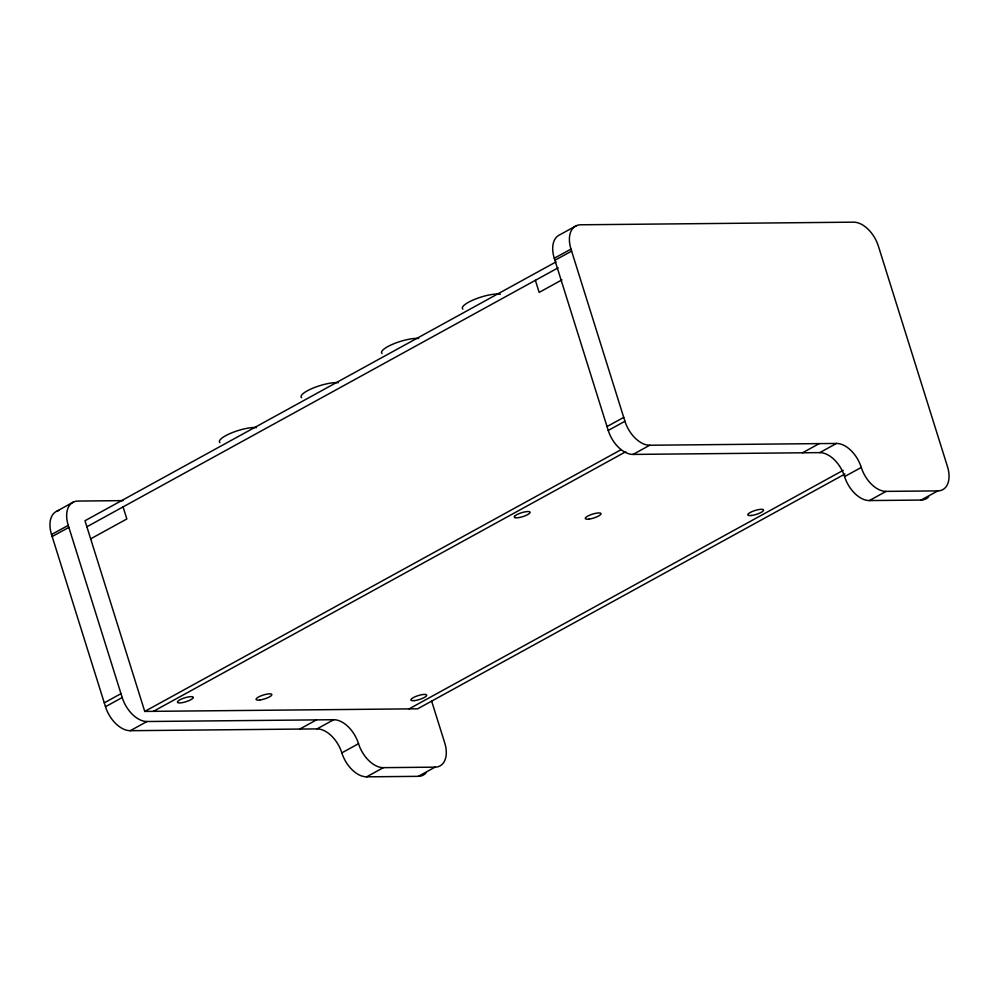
<?xml version="1.0" encoding="UTF-8"?>
<svg xmlns="http://www.w3.org/2000/svg" width="999" height="999" viewBox="0 0 999 999"><rect width="100%" height="100%" fill="white"/><g stroke="black" fill="none" stroke-linecap="round" stroke-linejoin="round"><path stroke-width="1.5" d="M57.005 511.101L73.701 501.923M576.448 225.649L559.752 234.827A26.099 15.984 61.2 0 0 554.283 258.266L608.241 430.444A26.099 15.984 61.2 0 0 633.041 454.42L819.779 452.622L836.475 443.444A26.099 15.984 61.2 0 1 861.275 467.42A26.099 15.984 61.2 0 0 886.088 491.383L937.799 490.896A26.099 15.984 61.2 0 0 947.464 466.583L878.383 246.141A26.099 15.984 61.2 0 0 853.583 222.165L580.656 224.787A26.099 15.984 61.2 0 0 570.978 249.088L624.937 421.266A26.099 15.984 61.2 0 0 649.737 445.242L836.475 443.444M431.68 701.248L444.717 742.856A26.099 15.984 61.2 0 1 435.04 767.157L383.329 767.657A26.099 15.984 61.2 0 1 358.529 743.693A26.099 15.984 61.2 0 0 333.728 719.717L317.033 728.895L130.295 730.694A26.099 15.984 61.2 0 1 105.494 706.718L51.536 534.54L68.232 525.362A26.099 15.984 61.2 0 1 77.91 501.061L123.127 500.624M554.283 258.266L570.978 249.088M52.16 536.55L68.856 527.372M554.907 260.277L571.615 251.099M556.006 261.913L84.99 520.741L144.743 711.425L417.669 708.803L845.004 473.976M86.888 526.773L558.154 267.807M90.659 538.848L126.836 518.968L123.052 506.905M561.938 279.87L539.16 292.395L535.377 280.319M104.271 702.846L120.979 693.668M607.03 426.573L623.726 417.395M105.494 706.718L122.19 697.539A26.099 15.984 61.2 0 0 146.99 721.515L333.728 719.717M608.241 430.444L624.937 421.266M144.743 711.425L621.228 449.6M153.371 711.35L625.749 451.76M130.295 730.694L146.99 721.515M633.041 454.42L649.737 445.242M299.787 729.058L316.496 719.879M802.547 452.784L819.242 443.606M409.053 708.89L843.206 470.317M317.033 728.895A26.099 15.984 61.2 0 1 341.833 752.859L358.529 743.693M819.779 452.622A26.099 15.984 61.2 0 1 844.58 476.598L861.275 467.42M341.833 752.859A26.099 15.984 61.2 0 0 366.633 776.835L383.329 767.657M844.58 476.598A26.099 15.984 61.2 0 0 869.38 500.561L886.088 491.383M366.633 776.835L418.344 776.335L435.04 767.157M869.38 500.561L921.09 500.062L937.799 490.896M68.232 525.362L122.19 697.539M928.695 496.753A26.099 15.984 61.2 0 1 921.09 500.062M51.536 534.54A26.099 15.984 61.2 0 1 59.016 510.464M425.949 773.026A26.099 15.984 61.2 0 1 418.344 776.335M462.874 309.116A21.191 5.232 -17.4 0 1 475.274 299.101A21.191 5.232 -17.4 0 1 500.374 294.243M382.093 353.509A21.191 5.232 -17.4 0 1 393.681 343.818A21.191 5.232 -17.4 0 1 418.693 338.486M301.623 397.727A21.191 5.232 -17.4 0 1 313.199 388.037A21.191 5.232 -17.4 0 1 338.211 382.704M219.942 442.619A21.191 5.232 -17.4 0 1 231.518 432.929A21.191 5.232 -17.4 0 1 256.531 427.597M193.244 697.527L192.919 698.164A8.292 2.048 -17.4 0 1 179.57 702.946A8.292 2.048 -17.4 0 1 183.441 698.264L185.502 697.602A8.292 2.048 -17.4 0 1 193.244 697.527M514.56 516.308L514.235 516.958A8.292 2.048 -17.4 0 0 521.977 516.883L524.038 516.221A8.292 2.048 -17.4 0 0 527.909 511.525A8.292 2.048 -17.4 0 0 514.56 516.308M751.548 515.472A8.292 2.048 -17.4 0 0 763.611 510.177A8.292 2.048 -17.4 0 0 751.872 511.675A8.292 2.048 -17.4 0 0 751.548 515.472M589.023 519.105A8.292 2.048 -17.4 0 0 601.073 513.798A8.292 2.048 -17.4 0 0 589.348 515.309A8.292 2.048 -17.4 0 0 589.023 519.105M414.697 700.586A8.292 2.048 -17.4 0 0 426.748 695.279A8.292 2.048 -17.4 0 0 415.022 696.778A8.292 2.048 -17.4 0 0 414.697 700.586M259.815 699.999A8.292 2.048 -17.4 0 0 271.878 694.705A8.292 2.048 -17.4 0 0 260.152 696.203A8.292 2.048 -17.4 0 0 259.815 699.999"/></g></svg>
